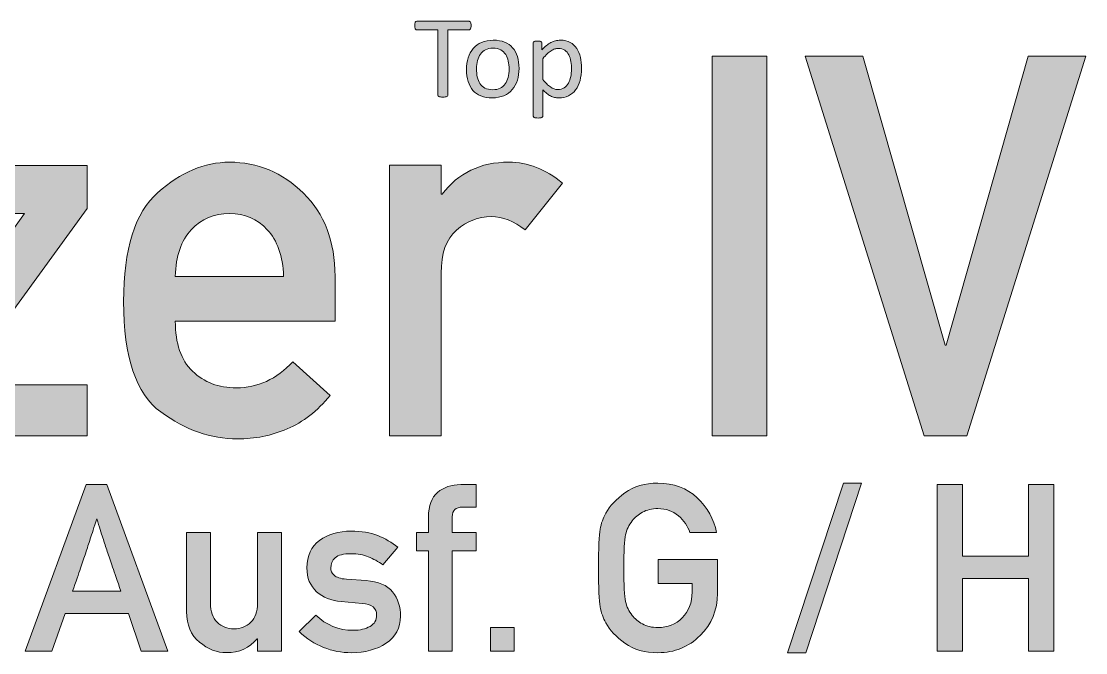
# Model space of a CAD drawing. Header units: inches. Extents: x 247 to 2765, y -1897 to -1110.
# Drawn here: x 1174.27 to 1212.02, y -1540.75 to -1518.37 of the extents above; entities that cross this region are included whole.
import ezdxf

# ---------------------------------------------------------------- set-up
doc = ezdxf.new("R2010")
doc.units = ezdxf.units.IN
doc.header["$MEASUREMENT"] = 0
doc.layers.add('Layer 1', color=7, linetype='Continuous')

# ---------------------------------------------------------------- blocks, each defined once
blk = doc.blocks.new('block 195')
at = {"layer": 'Layer 1', "true_color": 0x010101}
h = blk.add_hatch(color=18, dxfattribs=at)
h.dxf.hatch_style = 2
h.paths.add_polyline_path([(1198.767, -1533.061), (1198.767, -1519.603), (1200.704, -1519.603), (1200.704, -1533.061)])
h = blk.add_hatch(color=18, dxfattribs=at)
h.dxf.hatch_style = 2
h.paths.add_polyline_path([(1206.29, -1533.061), (1202.072, -1519.603), (1204.115, -1519.603), (1207.026, -1529.846), (1207.061, -1529.846), (1209.972, -1519.603), (1212.015, -1519.603), (1207.798, -1533.061)])
h = blk.add_hatch(color=18, dxfattribs=at)
h.dxf.hatch_style = 2
edge = h.paths.add_edge_path()
edge.add_spline(control_points=[(1185.396, -1528.996), (1185.396, -1528.996), (1179.731, -1528.996), (1179.731, -1528.996), (1179.731, -1529.785), (1179.934, -1530.376), (1180.341, -1530.77), (1180.746, -1531.164), (1181.266, -1531.361), (1181.897, -1531.361), (1182.651, -1531.361), (1183.317, -1531.053), (1183.897, -1530.437), (1183.897, -1530.437), (1185.221, -1531.628), (1185.221, -1531.628), (1184.77, -1532.183), (1184.262, -1532.579), (1183.699, -1532.816), (1183.135, -1533.052), (1182.546, -1533.171), (1181.932, -1533.171), (1180.997, -1533.171), (1180.091, -1532.853), (1179.214, -1532.215), (1178.338, -1531.578), (1177.898, -1530.274), (1177.898, -1528.304), (1177.898, -1526.438), (1178.303, -1525.148), (1179.112, -1524.434), (1179.921, -1523.719), (1180.768, -1523.362), (1181.65, -1523.362), (1182.65, -1523.362), (1183.524, -1523.727), (1184.272, -1524.457), (1185.02, -1525.187), (1185.395, -1526.17), (1185.395, -1527.408), (1185.395, -1527.408), (1185.395, -1528.996), (1185.395, -1528.996), (1185.395, -1528.996), (1185.396, -1528.996), (1185.396, -1528.996)], knot_values=[0, 0, 0, 0, 1, 1, 1, 2, 2, 2, 3, 3, 3, 4, 4, 4, 5, 5, 5, 6, 6, 6, 7, 7, 7, 8, 8, 8, 9, 9, 9, 10, 10, 10, 11, 11, 11, 12, 12, 12, 13, 13, 13, 14, 14, 14, 15, 15, 15, 15], degree=3, periodic=1)
edge = h.paths.add_edge_path()
edge.add_spline(control_points=[(1179.731, -1527.408), (1179.731, -1527.408), (1183.572, -1527.408), (1183.572, -1527.408), (1183.543, -1526.687), (1183.349, -1526.136), (1182.993, -1525.754), (1182.636, -1525.373), (1182.189, -1525.181), (1181.651, -1525.181), (1181.108, -1525.181), (1180.656, -1525.373), (1180.297, -1525.754), (1179.937, -1526.137), (1179.749, -1526.687), (1179.731, -1527.408)], knot_values=[0, 0, 0, 0, 1, 1, 1, 2, 2, 2, 3, 3, 3, 4, 4, 4, 5, 5, 5, 5], degree=3, periodic=1)
h = blk.add_hatch(color=18, dxfattribs=at)
h.dxf.hatch_style = 2
edge = h.paths.add_edge_path()
edge.add_spline(control_points=[(1187.325, -1533.061), (1187.325, -1533.061), (1187.325, -1523.473), (1187.325, -1523.473), (1187.325, -1523.473), (1189.157, -1523.473), (1189.157, -1523.473), (1189.157, -1523.473), (1189.157, -1524.498), (1189.157, -1524.498), (1189.157, -1524.498), (1189.192, -1524.498), (1189.192, -1524.498), (1189.758, -1523.741), (1190.548, -1523.362), (1191.559, -1523.362), (1192.226, -1523.362), (1192.86, -1523.608), (1193.462, -1524.101), (1193.462, -1524.101), (1192.138, -1525.763), (1192.138, -1525.763), (1191.741, -1525.449), (1191.337, -1525.292), (1190.928, -1525.292), (1190.478, -1525.292), (1190.071, -1525.451), (1189.705, -1525.768), (1189.34, -1526.085), (1189.157, -1526.595), (1189.157, -1527.297), (1189.157, -1527.297), (1189.157, -1533.061), (1189.157, -1533.061), (1189.157, -1533.061), (1187.325, -1533.061), (1187.325, -1533.061), (1187.325, -1533.061), (1187.325, -1533.061), (1187.325, -1533.061)], knot_values=[0, 0, 0, 0, 1, 1, 1, 2, 2, 2, 3, 3, 3, 4, 4, 4, 5, 5, 5, 6, 6, 6, 7, 7, 7, 8, 8, 8, 9, 9, 9, 10, 10, 10, 11, 11, 11, 12, 12, 12, 13, 13, 13, 13], degree=3, periodic=1)
h = blk.add_hatch(color=18, dxfattribs=at)
h.dxf.hatch_style = 2
h.paths.add_polyline_path([(1169.823, -1533.061), (1169.823, -1531.536), (1174.383, -1525.182), (1170.078, -1525.182), (1170.078, -1523.474), (1176.611, -1523.474), (1176.611, -1525.007), (1172.052, -1531.251), (1176.611, -1531.251), (1176.611, -1533.061)])
at = {"layer": 'Layer 1', "lineweight": 0}
for points in [[(1198.767, -1533.061), (1198.767, -1519.603), (1200.704, -1519.603), (1200.704, -1533.061), (1198.767, -1533.061)], [(1206.29, -1533.061), (1202.072, -1519.603), (1204.115, -1519.603), (1207.026, -1529.846), (1207.061, -1529.846), (1209.972, -1519.603), (1212.015, -1519.603), (1207.798, -1533.061), (1206.29, -1533.061)], [(1169.823, -1533.061), (1169.823, -1531.536), (1174.383, -1525.182), (1170.078, -1525.182), (1170.078, -1523.474), (1176.611, -1523.474), (1176.611, -1525.007), (1172.052, -1531.251), (1176.611, -1531.251), (1176.611, -1533.061), (1169.823, -1533.061), (1169.823, -1533.061)]]:
    blk.add_lwpolyline(points, dxfattribs=at)
for points, knots in [([(1185.396, -1528.996), (1185.396, -1528.996), (1179.731, -1528.996), (1179.731, -1528.996), (1179.731, -1529.785), (1179.934, -1530.376), (1180.341, -1530.77), (1180.746, -1531.164), (1181.266, -1531.361), (1181.897, -1531.361), (1182.651, -1531.361), (1183.317, -1531.053), (1183.897, -1530.437), (1183.897, -1530.437), (1185.221, -1531.628), (1185.221, -1531.628), (1184.77, -1532.183), (1184.262, -1532.579), (1183.699, -1532.816), (1183.135, -1533.052), (1182.546, -1533.171), (1181.932, -1533.171), (1180.997, -1533.171), (1180.091, -1532.853), (1179.214, -1532.215), (1178.338, -1531.578), (1177.898, -1530.274), (1177.898, -1528.304), (1177.898, -1526.438), (1178.303, -1525.148), (1179.112, -1524.434), (1179.921, -1523.719), (1180.768, -1523.362), (1181.65, -1523.362), (1182.65, -1523.362), (1183.524, -1523.727), (1184.272, -1524.457), (1185.02, -1525.187), (1185.395, -1526.17), (1185.395, -1527.408), (1185.395, -1527.408), (1185.395, -1528.996), (1185.395, -1528.996), (1185.395, -1528.996), (1185.396, -1528.996), (1185.396, -1528.996)], [0, 0, 0, 0, 1, 1, 1, 2, 2, 2, 3, 3, 3, 4, 4, 4, 5, 5, 5, 6, 6, 6, 7, 7, 7, 8, 8, 8, 9, 9, 9, 10, 10, 10, 11, 11, 11, 12, 12, 12, 13, 13, 13, 14, 14, 14, 15, 15, 15, 15]), ([(1187.325, -1533.061), (1187.325, -1533.061), (1187.325, -1523.473), (1187.325, -1523.473), (1187.325, -1523.473), (1189.157, -1523.473), (1189.157, -1523.473), (1189.157, -1523.473), (1189.157, -1524.498), (1189.157, -1524.498), (1189.157, -1524.498), (1189.192, -1524.498), (1189.192, -1524.498), (1189.758, -1523.741), (1190.548, -1523.362), (1191.559, -1523.362), (1192.226, -1523.362), (1192.86, -1523.608), (1193.462, -1524.101), (1193.462, -1524.101), (1192.138, -1525.763), (1192.138, -1525.763), (1191.741, -1525.449), (1191.337, -1525.292), (1190.928, -1525.292), (1190.478, -1525.292), (1190.071, -1525.451), (1189.705, -1525.768), (1189.34, -1526.085), (1189.157, -1526.595), (1189.157, -1527.297), (1189.157, -1527.297), (1189.157, -1533.061), (1189.157, -1533.061), (1189.157, -1533.061), (1187.325, -1533.061), (1187.325, -1533.061), (1187.325, -1533.061), (1187.325, -1533.061), (1187.325, -1533.061)], [0, 0, 0, 0, 1, 1, 1, 2, 2, 2, 3, 3, 3, 4, 4, 4, 5, 5, 5, 6, 6, 6, 7, 7, 7, 8, 8, 8, 9, 9, 9, 10, 10, 10, 11, 11, 11, 12, 12, 12, 13, 13, 13, 13]), ([(1179.731, -1527.408), (1179.731, -1527.408), (1183.572, -1527.408), (1183.572, -1527.408), (1183.543, -1526.687), (1183.349, -1526.136), (1182.993, -1525.754), (1182.636, -1525.373), (1182.189, -1525.181), (1181.651, -1525.181), (1181.108, -1525.181), (1180.656, -1525.373), (1180.297, -1525.754), (1179.937, -1526.137), (1179.749, -1526.687), (1179.731, -1527.408)], [0, 0, 0, 0, 1, 1, 1, 2, 2, 2, 3, 3, 3, 4, 4, 4, 5, 5, 5, 5])]:
    blk.add_open_spline(points, degree=3, knots=knots, dxfattribs=at)
blk = doc.blocks.new('block 196')
at = {"layer": 'Layer 1', "true_color": 0x010101}
h = blk.add_hatch(color=18, dxfattribs=at)
h.dxf.hatch_style = 2
edge = h.paths.add_edge_path()
edge.add_spline(control_points=[(1196.854, -1538.294), (1196.854, -1538.294), (1196.854, -1537.447), (1196.854, -1537.447), (1196.854, -1537.447), (1198.955, -1537.447), (1198.955, -1537.447), (1198.955, -1537.447), (1198.955, -1538.651), (1198.955, -1538.651), (1198.955, -1539.238), (1198.751, -1539.734), (1198.343, -1540.139), (1197.935, -1540.545), (1197.436, -1540.748), (1196.846, -1540.748), (1196.382, -1540.748), (1195.991, -1540.637), (1195.677, -1540.414), (1195.361, -1540.191), (1195.136, -1539.949), (1194.998, -1539.69), (1194.901, -1539.517), (1194.832, -1539.328), (1194.795, -1539.122), (1194.758, -1538.917), (1194.739, -1538.459), (1194.739, -1537.748), (1194.739, -1537.037), (1194.759, -1536.579), (1194.795, -1536.373), (1194.832, -1536.168), (1194.901, -1535.979), (1194.998, -1535.806), (1195.136, -1535.549), (1195.361, -1535.307), (1195.677, -1535.08), (1195.993, -1534.852), (1196.382, -1534.739), (1196.846, -1534.739), (1197.407, -1534.739), (1197.869, -1534.911), (1198.236, -1535.256), (1198.603, -1535.601), (1198.831, -1536.013), (1198.923, -1536.491), (1198.923, -1536.491), (1197.978, -1536.491), (1197.978, -1536.491), (1197.905, -1536.264), (1197.768, -1536.065), (1197.571, -1535.895), (1197.372, -1535.725), (1197.131, -1535.64), (1196.846, -1535.64), (1196.635, -1535.64), (1196.454, -1535.683), (1196.298, -1535.769), (1196.144, -1535.856), (1196.023, -1535.956), (1195.934, -1536.07), (1195.818, -1536.222), (1195.738, -1536.387), (1195.696, -1536.568), (1195.655, -1536.75), (1195.633, -1537.143), (1195.633, -1537.749), (1195.633, -1538.357), (1195.655, -1538.752), (1195.696, -1538.932), (1195.738, -1539.114), (1195.818, -1539.278), (1195.934, -1539.424), (1196.023, -1539.543), (1196.145, -1539.645), (1196.298, -1539.729), (1196.453, -1539.815), (1196.635, -1539.857), (1196.846, -1539.857), (1197.187, -1539.857), (1197.474, -1539.741), (1197.708, -1539.508), (1197.941, -1539.276), (1198.058, -1538.973), (1198.058, -1538.6), (1198.058, -1538.6), (1198.058, -1538.296), (1198.058, -1538.296), (1198.058, -1538.296), (1196.854, -1538.296), (1196.854, -1538.296), (1196.854, -1538.296), (1196.854, -1538.294), (1196.854, -1538.294), (1196.854, -1538.294), (1196.854, -1538.294), (1196.854, -1538.294)], knot_values=[0, 0, 0, 0, 1, 1, 1, 2, 2, 2, 3, 3, 3, 4, 4, 4, 5, 5, 5, 6, 6, 6, 7, 7, 7, 8, 8, 8, 9, 9, 9, 10, 10, 10, 11, 11, 11, 12, 12, 12, 13, 13, 13, 14, 14, 14, 15, 15, 15, 16, 16, 16, 17, 17, 17, 18, 18, 18, 19, 19, 19, 20, 20, 20, 21, 21, 21, 22, 22, 22, 23, 23, 23, 24, 24, 24, 25, 25, 25, 26, 26, 26, 27, 27, 27, 28, 28, 28, 29, 29, 29, 30, 30, 30, 31, 31, 31, 32, 32, 32, 32], degree=3, periodic=1)
h = blk.add_hatch(color=18, dxfattribs=at)
h.dxf.hatch_style = 2
h.paths.add_polyline_path([(1201.437, -1540.748), (1203.42, -1534.738), (1204.069, -1534.738), (1202.086, -1540.748)])
h = blk.add_hatch(color=18, dxfattribs=at)
h.dxf.hatch_style = 2
h.paths.add_polyline_path([(1174.409, -1540.695), (1176.567, -1534.782), (1177.305, -1534.782), (1179.462, -1540.695), (1178.521, -1540.695), (1178.067, -1539.36), (1175.825, -1539.36), (1175.354, -1540.695)])
edge = h.paths.add_edge_path()
edge.add_spline(control_points=[(1176.088, -1538.57), (1176.088, -1538.57), (1177.8, -1538.57), (1177.8, -1538.57), (1177.675, -1538.206), (1177.578, -1537.919), (1177.506, -1537.712), (1177.435, -1537.505), (1177.372, -1537.323), (1177.32, -1537.163), (1177.267, -1537.002), (1177.213, -1536.841), (1177.159, -1536.676), (1177.106, -1536.511), (1177.035, -1536.287), (1176.945, -1536.007), (1176.85, -1536.299), (1176.775, -1536.533), (1176.717, -1536.707), (1176.659, -1536.881), (1176.607, -1537.049), (1176.553, -1537.212), (1176.501, -1537.374), (1176.44, -1537.555), (1176.37, -1537.755), (1176.301, -1537.955), (1176.207, -1538.227), (1176.088, -1538.57)], knot_values=[0, 0, 0, 0, 1, 1, 1, 2, 2, 2, 3, 3, 3, 4, 4, 4, 5, 5, 5, 6, 6, 6, 7, 7, 7, 8, 8, 8, 9, 9, 9, 9], degree=3, periodic=1)
h = blk.add_hatch(color=18, dxfattribs=at)
h.dxf.hatch_style = 2
edge = h.paths.add_edge_path()
edge.add_spline(control_points=[(1188.708, -1540.699), (1188.708, -1540.699), (1188.708, -1537.138), (1188.708, -1537.138), (1188.708, -1537.138), (1188.282, -1537.138), (1188.282, -1537.138), (1188.282, -1537.138), (1188.282, -1536.49), (1188.282, -1536.49), (1188.282, -1536.49), (1188.708, -1536.49), (1188.708, -1536.49), (1188.708, -1536.49), (1188.708, -1535.934), (1188.708, -1535.934), (1188.708, -1535.542), (1188.816, -1535.253), (1189.033, -1535.068), (1189.249, -1534.884), (1189.522, -1534.79), (1189.851, -1534.79), (1189.851, -1534.79), (1190.399, -1534.79), (1190.399, -1534.79), (1190.399, -1534.79), (1190.399, -1535.586), (1190.399, -1535.586), (1190.399, -1535.586), (1189.921, -1535.586), (1189.921, -1535.586), (1189.675, -1535.586), (1189.551, -1535.701), (1189.551, -1535.933), (1189.551, -1535.933), (1189.551, -1536.489), (1189.551, -1536.489), (1189.551, -1536.489), (1190.399, -1536.489), (1190.399, -1536.489), (1190.399, -1536.489), (1190.399, -1537.138), (1190.399, -1537.138), (1190.399, -1537.138), (1189.551, -1537.138), (1189.551, -1537.138), (1189.551, -1537.138), (1189.551, -1540.698), (1189.551, -1540.698), (1189.551, -1540.698), (1188.708, -1540.699), (1188.708, -1540.699), (1188.708, -1540.699), (1188.708, -1540.699), (1188.708, -1540.699)], knot_values=[0, 0, 0, 0, 1, 1, 1, 2, 2, 2, 3, 3, 3, 4, 4, 4, 5, 5, 5, 6, 6, 6, 7, 7, 7, 8, 8, 8, 9, 9, 9, 10, 10, 10, 11, 11, 11, 12, 12, 12, 13, 13, 13, 14, 14, 14, 15, 15, 15, 16, 16, 16, 17, 17, 17, 18, 18, 18, 18], degree=3, periodic=1)
h = blk.add_hatch(color=18, dxfattribs=at)
h.dxf.hatch_style = 2
h.paths.add_polyline_path([(1209.985, -1540.699), (1209.985, -1538.12), (1207.641, -1538.12), (1207.641, -1540.699), (1206.744, -1540.699), (1206.744, -1534.79), (1207.641, -1534.79), (1207.641, -1537.321), (1209.985, -1537.321), (1209.985, -1534.79), (1210.881, -1534.79), (1210.881, -1540.699)])
h = blk.add_hatch(color=18, dxfattribs=at)
h.dxf.hatch_style = 2
edge = h.paths.add_edge_path()
edge.add_spline(control_points=[(1180.131, -1539.288), (1180.131, -1539.288), (1180.131, -1536.49), (1180.131, -1536.49), (1180.131, -1536.49), (1180.978, -1536.49), (1180.978, -1536.49), (1180.978, -1536.49), (1180.978, -1539), (1180.978, -1539), (1180.978, -1539.286), (1181.057, -1539.508), (1181.215, -1539.667), (1181.373, -1539.826), (1181.575, -1539.904), (1181.817, -1539.904), (1182.053, -1539.904), (1182.25, -1539.825), (1182.408, -1539.667), (1182.566, -1539.509), (1182.645, -1539.286), (1182.645, -1539), (1182.645, -1539), (1182.645, -1536.49), (1182.645, -1536.49), (1182.645, -1536.49), (1183.492, -1536.49), (1183.492, -1536.49), (1183.492, -1536.49), (1183.492, -1540.699), (1183.492, -1540.699), (1183.492, -1540.699), (1182.645, -1540.699), (1182.645, -1540.699), (1182.645, -1540.699), (1182.645, -1540.253), (1182.645, -1540.253), (1182.645, -1540.253), (1182.628, -1540.253), (1182.628, -1540.253), (1182.366, -1540.583), (1182.004, -1540.747), (1181.542, -1540.747), (1181.21, -1540.747), (1180.891, -1540.623), (1180.587, -1540.375), (1180.283, -1540.129), (1180.131, -1539.766), (1180.131, -1539.288)], knot_values=[0, 0, 0, 0, 1, 1, 1, 2, 2, 2, 3, 3, 3, 4, 4, 4, 5, 5, 5, 6, 6, 6, 7, 7, 7, 8, 8, 8, 9, 9, 9, 10, 10, 10, 11, 11, 11, 12, 12, 12, 13, 13, 13, 14, 14, 14, 15, 15, 15, 16, 16, 16, 16], degree=3, periodic=1)
h = blk.add_hatch(color=18, dxfattribs=at)
h.dxf.hatch_style = 2
edge = h.paths.add_edge_path()
edge.add_spline(control_points=[(1184.122, -1539.998), (1184.122, -1539.998), (1184.713, -1539.414), (1184.713, -1539.414), (1185.081, -1539.773), (1185.523, -1539.954), (1186.04, -1539.954), (1186.281, -1539.954), (1186.479, -1539.908), (1186.636, -1539.817), (1186.792, -1539.727), (1186.871, -1539.592), (1186.871, -1539.413), (1186.871, -1539.167), (1186.699, -1539.03), (1186.356, -1539), (1186.356, -1539), (1185.61, -1538.931), (1185.61, -1538.931), (1185.261, -1538.904), (1184.972, -1538.789), (1184.742, -1538.586), (1184.512, -1538.383), (1184.397, -1538.101), (1184.397, -1537.739), (1184.397, -1537.312), (1184.547, -1536.989), (1184.846, -1536.77), (1185.147, -1536.55), (1185.52, -1536.441), (1185.966, -1536.441), (1186.333, -1536.441), (1186.649, -1536.493), (1186.911, -1536.596), (1187.173, -1536.7), (1187.408, -1536.839), (1187.617, -1537.012), (1187.617, -1537.012), (1187.094, -1537.629), (1187.094, -1537.629), (1186.926, -1537.516), (1186.753, -1537.422), (1186.575, -1537.349), (1186.396, -1537.276), (1186.194, -1537.24), (1185.966, -1537.24), (1185.695, -1537.24), (1185.507, -1537.287), (1185.402, -1537.384), (1185.296, -1537.479), (1185.244, -1537.6), (1185.244, -1537.746), (1185.244, -1537.839), (1185.283, -1537.923), (1185.361, -1538.002), (1185.44, -1538.08), (1185.586, -1538.127), (1185.799, -1538.143), (1185.799, -1538.143), (1186.497, -1538.192), (1186.497, -1538.192), (1186.932, -1538.222), (1187.244, -1538.356), (1187.433, -1538.596), (1187.622, -1538.836), (1187.718, -1539.121), (1187.718, -1539.454), (1187.718, -1539.868), (1187.549, -1540.187), (1187.21, -1540.411), (1186.872, -1540.636), (1186.46, -1540.748), (1185.974, -1540.748), (1185.274, -1540.748), (1184.656, -1540.498), (1184.122, -1539.998)], knot_values=[0, 0, 0, 0, 1, 1, 1, 2, 2, 2, 3, 3, 3, 4, 4, 4, 5, 5, 5, 6, 6, 6, 7, 7, 7, 8, 8, 8, 9, 9, 9, 10, 10, 10, 11, 11, 11, 12, 12, 12, 13, 13, 13, 14, 14, 14, 15, 15, 15, 16, 16, 16, 17, 17, 17, 18, 18, 18, 19, 19, 19, 20, 20, 20, 21, 21, 21, 22, 22, 22, 23, 23, 23, 24, 24, 24, 25, 25, 25, 25], degree=3, periodic=1)
h = blk.add_hatch(color=18, dxfattribs=at)
h.dxf.hatch_style = 2
h.paths.add_polyline_path([(1190.905, -1540.699), (1190.905, -1539.855), (1191.753, -1539.855), (1191.753, -1540.699)])
at = {"layer": 'Layer 1', "lineweight": 0}
for points in [[(1201.437, -1540.748), (1203.42, -1534.738), (1204.069, -1534.738), (1202.086, -1540.748), (1201.437, -1540.748)], [(1174.409, -1540.695), (1176.567, -1534.782), (1177.305, -1534.782), (1179.462, -1540.695), (1178.521, -1540.695), (1178.067, -1539.36), (1175.825, -1539.36), (1175.354, -1540.695), (1174.409, -1540.695)], [(1209.985, -1540.699), (1209.985, -1538.12), (1207.641, -1538.12), (1207.641, -1540.699), (1206.744, -1540.699), (1206.744, -1534.79), (1207.641, -1534.79), (1207.641, -1537.321), (1209.985, -1537.321), (1209.985, -1534.79), (1210.881, -1534.79), (1210.881, -1540.699), (1209.985, -1540.699)], [(1190.905, -1540.699), (1190.905, -1539.855), (1191.753, -1539.855), (1191.753, -1540.699), (1190.905, -1540.699)]]:
    blk.add_lwpolyline(points, dxfattribs=at)
for points, knots in [([(1196.854, -1538.294), (1196.854, -1538.294), (1196.854, -1537.447), (1196.854, -1537.447), (1196.854, -1537.447), (1198.955, -1537.447), (1198.955, -1537.447), (1198.955, -1537.447), (1198.955, -1538.651), (1198.955, -1538.651), (1198.955, -1539.238), (1198.751, -1539.734), (1198.343, -1540.139), (1197.935, -1540.545), (1197.436, -1540.748), (1196.846, -1540.748), (1196.382, -1540.748), (1195.991, -1540.637), (1195.677, -1540.414), (1195.361, -1540.191), (1195.136, -1539.949), (1194.998, -1539.69), (1194.901, -1539.517), (1194.832, -1539.328), (1194.795, -1539.122), (1194.758, -1538.917), (1194.739, -1538.459), (1194.739, -1537.748), (1194.739, -1537.037), (1194.759, -1536.579), (1194.795, -1536.373), (1194.832, -1536.168), (1194.901, -1535.979), (1194.998, -1535.806), (1195.136, -1535.549), (1195.361, -1535.307), (1195.677, -1535.08), (1195.993, -1534.852), (1196.382, -1534.739), (1196.846, -1534.739), (1197.407, -1534.739), (1197.869, -1534.911), (1198.236, -1535.256), (1198.603, -1535.601), (1198.831, -1536.013), (1198.923, -1536.491), (1198.923, -1536.491), (1197.978, -1536.491), (1197.978, -1536.491), (1197.905, -1536.264), (1197.768, -1536.065), (1197.571, -1535.895), (1197.372, -1535.725), (1197.131, -1535.64), (1196.846, -1535.64), (1196.635, -1535.64), (1196.454, -1535.683), (1196.298, -1535.769), (1196.144, -1535.856), (1196.023, -1535.956), (1195.934, -1536.07), (1195.818, -1536.222), (1195.738, -1536.387), (1195.696, -1536.568), (1195.655, -1536.75), (1195.633, -1537.143), (1195.633, -1537.749), (1195.633, -1538.357), (1195.655, -1538.752), (1195.696, -1538.932), (1195.738, -1539.114), (1195.818, -1539.278), (1195.934, -1539.424), (1196.023, -1539.543), (1196.145, -1539.645), (1196.298, -1539.729), (1196.453, -1539.815), (1196.635, -1539.857), (1196.846, -1539.857), (1197.187, -1539.857), (1197.474, -1539.741), (1197.708, -1539.508), (1197.941, -1539.276), (1198.058, -1538.973), (1198.058, -1538.6), (1198.058, -1538.6), (1198.058, -1538.296), (1198.058, -1538.296), (1198.058, -1538.296), (1196.854, -1538.296), (1196.854, -1538.296), (1196.854, -1538.296), (1196.854, -1538.294), (1196.854, -1538.294), (1196.854, -1538.294), (1196.854, -1538.294), (1196.854, -1538.294)], [0, 0, 0, 0, 1, 1, 1, 2, 2, 2, 3, 3, 3, 4, 4, 4, 5, 5, 5, 6, 6, 6, 7, 7, 7, 8, 8, 8, 9, 9, 9, 10, 10, 10, 11, 11, 11, 12, 12, 12, 13, 13, 13, 14, 14, 14, 15, 15, 15, 16, 16, 16, 17, 17, 17, 18, 18, 18, 19, 19, 19, 20, 20, 20, 21, 21, 21, 22, 22, 22, 23, 23, 23, 24, 24, 24, 25, 25, 25, 26, 26, 26, 27, 27, 27, 28, 28, 28, 29, 29, 29, 30, 30, 30, 31, 31, 31, 32, 32, 32, 32]), ([(1188.708, -1540.699), (1188.708, -1540.699), (1188.708, -1537.138), (1188.708, -1537.138), (1188.708, -1537.138), (1188.282, -1537.138), (1188.282, -1537.138), (1188.282, -1537.138), (1188.282, -1536.49), (1188.282, -1536.49), (1188.282, -1536.49), (1188.708, -1536.49), (1188.708, -1536.49), (1188.708, -1536.49), (1188.708, -1535.934), (1188.708, -1535.934), (1188.708, -1535.542), (1188.816, -1535.253), (1189.033, -1535.068), (1189.249, -1534.884), (1189.522, -1534.79), (1189.851, -1534.79), (1189.851, -1534.79), (1190.399, -1534.79), (1190.399, -1534.79), (1190.399, -1534.79), (1190.399, -1535.586), (1190.399, -1535.586), (1190.399, -1535.586), (1189.921, -1535.586), (1189.921, -1535.586), (1189.675, -1535.586), (1189.551, -1535.701), (1189.551, -1535.933), (1189.551, -1535.933), (1189.551, -1536.489), (1189.551, -1536.489), (1189.551, -1536.489), (1190.399, -1536.489), (1190.399, -1536.489), (1190.399, -1536.489), (1190.399, -1537.138), (1190.399, -1537.138), (1190.399, -1537.138), (1189.551, -1537.138), (1189.551, -1537.138), (1189.551, -1537.138), (1189.551, -1540.698), (1189.551, -1540.698), (1189.551, -1540.698), (1188.708, -1540.699), (1188.708, -1540.699), (1188.708, -1540.699), (1188.708, -1540.699), (1188.708, -1540.699)], [0, 0, 0, 0, 1, 1, 1, 2, 2, 2, 3, 3, 3, 4, 4, 4, 5, 5, 5, 6, 6, 6, 7, 7, 7, 8, 8, 8, 9, 9, 9, 10, 10, 10, 11, 11, 11, 12, 12, 12, 13, 13, 13, 14, 14, 14, 15, 15, 15, 16, 16, 16, 17, 17, 17, 18, 18, 18, 18]), ([(1176.088, -1538.57), (1176.088, -1538.57), (1177.8, -1538.57), (1177.8, -1538.57), (1177.675, -1538.206), (1177.578, -1537.919), (1177.506, -1537.712), (1177.435, -1537.505), (1177.372, -1537.323), (1177.32, -1537.163), (1177.267, -1537.002), (1177.213, -1536.841), (1177.159, -1536.676), (1177.106, -1536.511), (1177.035, -1536.287), (1176.945, -1536.007), (1176.85, -1536.299), (1176.775, -1536.533), (1176.717, -1536.707), (1176.659, -1536.881), (1176.607, -1537.049), (1176.553, -1537.212), (1176.501, -1537.374), (1176.44, -1537.555), (1176.37, -1537.755), (1176.301, -1537.955), (1176.207, -1538.227), (1176.088, -1538.57)], [0, 0, 0, 0, 1, 1, 1, 2, 2, 2, 3, 3, 3, 4, 4, 4, 5, 5, 5, 6, 6, 6, 7, 7, 7, 8, 8, 8, 9, 9, 9, 9]), ([(1180.131, -1539.288), (1180.131, -1539.288), (1180.131, -1536.49), (1180.131, -1536.49), (1180.131, -1536.49), (1180.978, -1536.49), (1180.978, -1536.49), (1180.978, -1536.49), (1180.978, -1539), (1180.978, -1539), (1180.978, -1539.286), (1181.057, -1539.508), (1181.215, -1539.667), (1181.373, -1539.826), (1181.575, -1539.904), (1181.817, -1539.904), (1182.053, -1539.904), (1182.25, -1539.825), (1182.408, -1539.667), (1182.566, -1539.509), (1182.645, -1539.286), (1182.645, -1539), (1182.645, -1539), (1182.645, -1536.49), (1182.645, -1536.49), (1182.645, -1536.49), (1183.492, -1536.49), (1183.492, -1536.49), (1183.492, -1536.49), (1183.492, -1540.699), (1183.492, -1540.699), (1183.492, -1540.699), (1182.645, -1540.699), (1182.645, -1540.699), (1182.645, -1540.699), (1182.645, -1540.253), (1182.645, -1540.253), (1182.645, -1540.253), (1182.628, -1540.253), (1182.628, -1540.253), (1182.366, -1540.583), (1182.004, -1540.747), (1181.542, -1540.747), (1181.21, -1540.747), (1180.891, -1540.623), (1180.587, -1540.375), (1180.283, -1540.129), (1180.131, -1539.766), (1180.131, -1539.288)], [0, 0, 0, 0, 1, 1, 1, 2, 2, 2, 3, 3, 3, 4, 4, 4, 5, 5, 5, 6, 6, 6, 7, 7, 7, 8, 8, 8, 9, 9, 9, 10, 10, 10, 11, 11, 11, 12, 12, 12, 13, 13, 13, 14, 14, 14, 15, 15, 15, 16, 16, 16, 16]), ([(1184.122, -1539.998), (1184.122, -1539.998), (1184.713, -1539.414), (1184.713, -1539.414), (1185.081, -1539.773), (1185.523, -1539.954), (1186.04, -1539.954), (1186.281, -1539.954), (1186.479, -1539.908), (1186.636, -1539.817), (1186.792, -1539.727), (1186.871, -1539.592), (1186.871, -1539.413), (1186.871, -1539.167), (1186.699, -1539.03), (1186.356, -1539), (1186.356, -1539), (1185.61, -1538.931), (1185.61, -1538.931), (1185.261, -1538.904), (1184.972, -1538.789), (1184.742, -1538.586), (1184.512, -1538.383), (1184.397, -1538.101), (1184.397, -1537.739), (1184.397, -1537.312), (1184.547, -1536.989), (1184.846, -1536.77), (1185.147, -1536.55), (1185.52, -1536.441), (1185.966, -1536.441), (1186.333, -1536.441), (1186.649, -1536.493), (1186.911, -1536.596), (1187.173, -1536.7), (1187.408, -1536.839), (1187.617, -1537.012), (1187.617, -1537.012), (1187.094, -1537.629), (1187.094, -1537.629), (1186.926, -1537.516), (1186.753, -1537.422), (1186.575, -1537.349), (1186.396, -1537.276), (1186.194, -1537.24), (1185.966, -1537.24), (1185.695, -1537.24), (1185.507, -1537.287), (1185.402, -1537.384), (1185.296, -1537.479), (1185.244, -1537.6), (1185.244, -1537.746), (1185.244, -1537.839), (1185.283, -1537.923), (1185.361, -1538.002), (1185.44, -1538.08), (1185.586, -1538.127), (1185.799, -1538.143), (1185.799, -1538.143), (1186.497, -1538.192), (1186.497, -1538.192), (1186.932, -1538.222), (1187.244, -1538.356), (1187.433, -1538.596), (1187.622, -1538.836), (1187.718, -1539.121), (1187.718, -1539.454), (1187.718, -1539.868), (1187.549, -1540.187), (1187.21, -1540.411), (1186.872, -1540.636), (1186.46, -1540.748), (1185.974, -1540.748), (1185.274, -1540.748), (1184.656, -1540.498), (1184.122, -1539.998)], [0, 0, 0, 0, 1, 1, 1, 2, 2, 2, 3, 3, 3, 4, 4, 4, 5, 5, 5, 6, 6, 6, 7, 7, 7, 8, 8, 8, 9, 9, 9, 10, 10, 10, 11, 11, 11, 12, 12, 12, 13, 13, 13, 14, 14, 14, 15, 15, 15, 16, 16, 16, 17, 17, 17, 18, 18, 18, 19, 19, 19, 20, 20, 20, 21, 21, 21, 22, 22, 22, 23, 23, 23, 24, 24, 24, 25, 25, 25, 25])]:
    blk.add_open_spline(points, degree=3, knots=knots, dxfattribs=at)
blk = doc.blocks.new('block 200')
at = {"layer": 'Layer 1', "true_color": 0x010101}
h = blk.add_hatch(color=18, dxfattribs=at)
h.dxf.hatch_style = 2
edge = h.paths.add_edge_path()
edge.add_spline(control_points=[(1190.22, -1518.52), (1190.22, -1518.546), (1190.218, -1518.569), (1190.215, -1518.588), (1190.212, -1518.607), (1190.208, -1518.623), (1190.202, -1518.634), (1190.196, -1518.646), (1190.189, -1518.656), (1190.18, -1518.66), (1190.171, -1518.665), (1190.16, -1518.668), (1190.149, -1518.668), (1190.149, -1518.668), (1189.397, -1518.668), (1189.397, -1518.668), (1189.397, -1518.668), (1189.397, -1520.987), (1189.397, -1520.987), (1189.397, -1520.998), (1189.394, -1521.008), (1189.389, -1521.016), (1189.384, -1521.024), (1189.374, -1521.03), (1189.36, -1521.036), (1189.346, -1521.041), (1189.328, -1521.044), (1189.306, -1521.048), (1189.284, -1521.052), (1189.254, -1521.054), (1189.22, -1521.054), (1189.187, -1521.054), (1189.159, -1521.052), (1189.136, -1521.048), (1189.113, -1521.044), (1189.093, -1521.041), (1189.08, -1521.036), (1189.066, -1521.03), (1189.057, -1521.025), (1189.051, -1521.016), (1189.045, -1521.008), (1189.044, -1520.998), (1189.044, -1520.987), (1189.044, -1520.987), (1189.044, -1518.668), (1189.044, -1518.668), (1189.044, -1518.668), (1188.291, -1518.668), (1188.291, -1518.668), (1188.28, -1518.668), (1188.269, -1518.665), (1188.261, -1518.66), (1188.253, -1518.655), (1188.245, -1518.646), (1188.239, -1518.634), (1188.233, -1518.623), (1188.229, -1518.607), (1188.226, -1518.588), (1188.222, -1518.568), (1188.22, -1518.546), (1188.22, -1518.52), (1188.22, -1518.494), (1188.222, -1518.47), (1188.226, -1518.451), (1188.229, -1518.431), (1188.233, -1518.414), (1188.239, -1518.402), (1188.245, -1518.39), (1188.252, -1518.38), (1188.261, -1518.376), (1188.27, -1518.37), (1188.28, -1518.368), (1188.291, -1518.368), (1188.291, -1518.368), (1190.15, -1518.368), (1190.15, -1518.368), (1190.161, -1518.368), (1190.172, -1518.37), (1190.181, -1518.376), (1190.19, -1518.381), (1190.197, -1518.39), (1190.203, -1518.402), (1190.209, -1518.414), (1190.213, -1518.43), (1190.216, -1518.451), (1190.219, -1518.471), (1190.22, -1518.494), (1190.22, -1518.52)], knot_values=[0, 0, 0, 0, 1, 1, 1, 2, 2, 2, 3, 3, 3, 4, 4, 4, 5, 5, 5, 6, 6, 6, 7, 7, 7, 8, 8, 8, 9, 9, 9, 10, 10, 10, 11, 11, 11, 12, 12, 12, 13, 13, 13, 14, 14, 14, 15, 15, 15, 16, 16, 16, 17, 17, 17, 18, 18, 18, 19, 19, 19, 20, 20, 20, 21, 21, 21, 22, 22, 22, 23, 23, 23, 24, 24, 24, 25, 25, 25, 26, 26, 26, 27, 27, 27, 28, 28, 28, 29, 29, 29, 29], degree=3, periodic=1)
h = blk.add_hatch(color=18, dxfattribs=at)
h.dxf.hatch_style = 2
edge = h.paths.add_edge_path()
edge.add_spline(control_points=[(1191.921, -1520.039), (1191.921, -1520.191), (1191.9, -1520.33), (1191.86, -1520.458), (1191.821, -1520.586), (1191.761, -1520.696), (1191.681, -1520.788), (1191.602, -1520.881), (1191.503, -1520.953), (1191.384, -1521.004), (1191.265, -1521.056), (1191.127, -1521.082), (1190.969, -1521.082), (1190.815, -1521.082), (1190.682, -1521.059), (1190.569, -1521.014), (1190.456, -1520.968), (1190.36, -1520.903), (1190.284, -1520.815), (1190.208, -1520.728), (1190.151, -1520.623), (1190.115, -1520.499), (1190.078, -1520.375), (1190.059, -1520.235), (1190.059, -1520.078), (1190.059, -1519.926), (1190.079, -1519.787), (1190.118, -1519.659), (1190.157, -1519.531), (1190.217, -1519.421), (1190.296, -1519.329), (1190.376, -1519.236), (1190.474, -1519.164), (1190.592, -1519.114), (1190.711, -1519.062), (1190.85, -1519.038), (1191.008, -1519.038), (1191.162, -1519.038), (1191.295, -1519.06), (1191.409, -1519.105), (1191.522, -1519.15), (1191.617, -1519.216), (1191.693, -1519.304), (1191.769, -1519.391), (1191.826, -1519.496), (1191.864, -1519.62), (1191.902, -1519.744), (1191.921, -1519.883), (1191.921, -1520.039)], knot_values=[0, 0, 0, 0, 1, 1, 1, 2, 2, 2, 3, 3, 3, 4, 4, 4, 5, 5, 5, 6, 6, 6, 7, 7, 7, 8, 8, 8, 9, 9, 9, 10, 10, 10, 11, 11, 11, 12, 12, 12, 13, 13, 13, 14, 14, 14, 15, 15, 15, 16, 16, 16, 16], degree=3, periodic=1)
edge = h.paths.add_edge_path()
edge.add_spline(control_points=[(1191.566, -1520.062), (1191.566, -1519.962), (1191.558, -1519.866), (1191.539, -1519.776), (1191.52, -1519.687), (1191.489, -1519.608), (1191.446, -1519.541), (1191.402, -1519.473), (1191.344, -1519.42), (1191.27, -1519.38), (1191.196, -1519.341), (1191.105, -1519.322), (1190.996, -1519.322), (1190.894, -1519.322), (1190.807, -1519.339), (1190.734, -1519.375), (1190.661, -1519.411), (1190.601, -1519.461), (1190.554, -1519.527), (1190.505, -1519.593), (1190.471, -1519.67), (1190.447, -1519.76), (1190.425, -1519.849), (1190.413, -1519.947), (1190.413, -1520.053), (1190.413, -1520.155), (1190.422, -1520.251), (1190.441, -1520.34), (1190.46, -1520.429), (1190.492, -1520.509), (1190.535, -1520.575), (1190.579, -1520.641), (1190.638, -1520.695), (1190.711, -1520.734), (1190.785, -1520.773), (1190.877, -1520.793), (1190.987, -1520.793), (1191.087, -1520.793), (1191.173, -1520.775), (1191.247, -1520.74), (1191.321, -1520.703), (1191.382, -1520.654), (1191.429, -1520.588), (1191.476, -1520.523), (1191.51, -1520.447), (1191.533, -1520.357), (1191.556, -1520.268), (1191.566, -1520.169), (1191.566, -1520.062)], knot_values=[0, 0, 0, 0, 1, 1, 1, 2, 2, 2, 3, 3, 3, 4, 4, 4, 5, 5, 5, 6, 6, 6, 7, 7, 7, 8, 8, 8, 9, 9, 9, 10, 10, 10, 11, 11, 11, 12, 12, 12, 13, 13, 13, 14, 14, 14, 15, 15, 15, 16, 16, 16, 16], degree=3, periodic=1)
h = blk.add_hatch(color=18, dxfattribs=at)
h.dxf.hatch_style = 2
edge = h.paths.add_edge_path()
edge.add_spline(control_points=[(1194.134, -1520.031), (1194.134, -1520.193), (1194.117, -1520.339), (1194.082, -1520.469), (1194.047, -1520.598), (1193.996, -1520.708), (1193.928, -1520.799), (1193.859, -1520.89), (1193.774, -1520.958), (1193.674, -1521.008), (1193.573, -1521.057), (1193.458, -1521.082), (1193.329, -1521.082), (1193.274, -1521.082), (1193.222, -1521.075), (1193.176, -1521.065), (1193.128, -1521.054), (1193.082, -1521.037), (1193.037, -1521.013), (1192.993, -1520.991), (1192.948, -1520.961), (1192.904, -1520.925), (1192.86, -1520.888), (1192.813, -1520.847), (1192.764, -1520.799), (1192.764, -1520.799), (1192.764, -1521.73), (1192.764, -1521.73), (1192.764, -1521.74), (1192.761, -1521.75), (1192.756, -1521.759), (1192.751, -1521.766), (1192.741, -1521.774), (1192.729, -1521.779), (1192.718, -1521.786), (1192.7, -1521.789), (1192.678, -1521.792), (1192.656, -1521.794), (1192.627, -1521.796), (1192.593, -1521.796), (1192.56, -1521.796), (1192.532, -1521.794), (1192.511, -1521.792), (1192.489, -1521.789), (1192.472, -1521.784), (1192.459, -1521.779), (1192.446, -1521.774), (1192.437, -1521.767), (1192.432, -1521.759), (1192.428, -1521.75), (1192.425, -1521.74), (1192.425, -1521.73), (1192.425, -1521.73), (1192.425, -1519.131), (1192.425, -1519.131), (1192.425, -1519.119), (1192.427, -1519.109), (1192.431, -1519.101), (1192.436, -1519.094), (1192.443, -1519.087), (1192.456, -1519.082), (1192.468, -1519.075), (1192.484, -1519.072), (1192.503, -1519.07), (1192.523, -1519.068), (1192.546, -1519.067), (1192.574, -1519.067), (1192.603, -1519.067), (1192.626, -1519.068), (1192.645, -1519.07), (1192.664, -1519.072), (1192.679, -1519.076), (1192.692, -1519.082), (1192.704, -1519.087), (1192.713, -1519.093), (1192.718, -1519.101), (1192.722, -1519.109), (1192.725, -1519.119), (1192.725, -1519.131), (1192.725, -1519.131), (1192.725, -1519.382), (1192.725, -1519.382), (1192.781, -1519.324), (1192.836, -1519.273), (1192.888, -1519.231), (1192.941, -1519.188), (1192.993, -1519.152), (1193.046, -1519.124), (1193.099, -1519.096), (1193.154, -1519.074), (1193.21, -1519.059), (1193.265, -1519.045), (1193.324, -1519.037), (1193.386, -1519.037), (1193.521, -1519.037), (1193.636, -1519.062), (1193.732, -1519.116), (1193.827, -1519.168), (1193.904, -1519.241), (1193.964, -1519.331), (1194.024, -1519.421), (1194.068, -1519.528), (1194.095, -1519.647), (1194.122, -1519.767), (1194.134, -1519.896), (1194.134, -1520.031)], knot_values=[0, 0, 0, 0, 1, 1, 1, 2, 2, 2, 3, 3, 3, 4, 4, 4, 5, 5, 5, 6, 6, 6, 7, 7, 7, 8, 8, 8, 9, 9, 9, 10, 10, 10, 11, 11, 11, 12, 12, 12, 13, 13, 13, 14, 14, 14, 15, 15, 15, 16, 16, 16, 17, 17, 17, 18, 18, 18, 19, 19, 19, 20, 20, 20, 21, 21, 21, 22, 22, 22, 23, 23, 23, 24, 24, 24, 25, 25, 25, 26, 26, 26, 27, 27, 27, 28, 28, 28, 29, 29, 29, 30, 30, 30, 31, 31, 31, 32, 32, 32, 33, 33, 33, 34, 34, 34, 35, 35, 35, 35], degree=3, periodic=1)
edge = h.paths.add_edge_path()
edge.add_spline(control_points=[(1193.781, -1520.07), (1193.781, -1519.974), (1193.774, -1519.883), (1193.76, -1519.794), (1193.744, -1519.705), (1193.72, -1519.626), (1193.684, -1519.557), (1193.648, -1519.488), (1193.602, -1519.433), (1193.542, -1519.392), (1193.483, -1519.35), (1193.408, -1519.329), (1193.319, -1519.329), (1193.275, -1519.329), (1193.231, -1519.336), (1193.188, -1519.349), (1193.146, -1519.363), (1193.102, -1519.383), (1193.057, -1519.411), (1193.013, -1519.44), (1192.966, -1519.478), (1192.918, -1519.523), (1192.869, -1519.569), (1192.819, -1519.626), (1192.763, -1519.693), (1192.763, -1519.693), (1192.763, -1520.434), (1192.763, -1520.434), (1192.858, -1520.548), (1192.947, -1520.634), (1193.032, -1520.696), (1193.116, -1520.757), (1193.205, -1520.787), (1193.298, -1520.787), (1193.384, -1520.787), (1193.458, -1520.765), (1193.519, -1520.725), (1193.582, -1520.684), (1193.631, -1520.629), (1193.67, -1520.559), (1193.707, -1520.49), (1193.736, -1520.413), (1193.753, -1520.328), (1193.771, -1520.243), (1193.781, -1520.157), (1193.781, -1520.07)], knot_values=[0, 0, 0, 0, 1, 1, 1, 2, 2, 2, 3, 3, 3, 4, 4, 4, 5, 5, 5, 6, 6, 6, 7, 7, 7, 8, 8, 8, 9, 9, 9, 10, 10, 10, 11, 11, 11, 12, 12, 12, 13, 13, 13, 14, 14, 14, 15, 15, 15, 15], degree=3, periodic=1)
at = {"layer": 'Layer 1', "lineweight": 0}
for points, knots in [([(1190.22, -1518.52), (1190.22, -1518.546), (1190.218, -1518.569), (1190.215, -1518.588), (1190.212, -1518.607), (1190.208, -1518.623), (1190.202, -1518.634), (1190.196, -1518.646), (1190.189, -1518.656), (1190.18, -1518.66), (1190.171, -1518.665), (1190.16, -1518.668), (1190.149, -1518.668), (1190.149, -1518.668), (1189.397, -1518.668), (1189.397, -1518.668), (1189.397, -1518.668), (1189.397, -1520.987), (1189.397, -1520.987), (1189.397, -1520.998), (1189.394, -1521.008), (1189.389, -1521.016), (1189.384, -1521.024), (1189.374, -1521.03), (1189.36, -1521.036), (1189.346, -1521.041), (1189.328, -1521.044), (1189.306, -1521.048), (1189.284, -1521.052), (1189.254, -1521.054), (1189.22, -1521.054), (1189.187, -1521.054), (1189.159, -1521.052), (1189.136, -1521.048), (1189.113, -1521.044), (1189.093, -1521.041), (1189.08, -1521.036), (1189.066, -1521.03), (1189.057, -1521.025), (1189.051, -1521.016), (1189.045, -1521.008), (1189.044, -1520.998), (1189.044, -1520.987), (1189.044, -1520.987), (1189.044, -1518.668), (1189.044, -1518.668), (1189.044, -1518.668), (1188.291, -1518.668), (1188.291, -1518.668), (1188.28, -1518.668), (1188.269, -1518.665), (1188.261, -1518.66), (1188.253, -1518.655), (1188.245, -1518.646), (1188.239, -1518.634), (1188.233, -1518.623), (1188.229, -1518.607), (1188.226, -1518.588), (1188.222, -1518.568), (1188.22, -1518.546), (1188.22, -1518.52), (1188.22, -1518.494), (1188.222, -1518.47), (1188.226, -1518.451), (1188.229, -1518.431), (1188.233, -1518.414), (1188.239, -1518.402), (1188.245, -1518.39), (1188.252, -1518.38), (1188.261, -1518.376), (1188.27, -1518.37), (1188.28, -1518.368), (1188.291, -1518.368), (1188.291, -1518.368), (1190.15, -1518.368), (1190.15, -1518.368), (1190.161, -1518.368), (1190.172, -1518.37), (1190.181, -1518.376), (1190.19, -1518.381), (1190.197, -1518.39), (1190.203, -1518.402), (1190.209, -1518.414), (1190.213, -1518.43), (1190.216, -1518.451), (1190.219, -1518.471), (1190.22, -1518.494), (1190.22, -1518.52)], [0, 0, 0, 0, 1, 1, 1, 2, 2, 2, 3, 3, 3, 4, 4, 4, 5, 5, 5, 6, 6, 6, 7, 7, 7, 8, 8, 8, 9, 9, 9, 10, 10, 10, 11, 11, 11, 12, 12, 12, 13, 13, 13, 14, 14, 14, 15, 15, 15, 16, 16, 16, 17, 17, 17, 18, 18, 18, 19, 19, 19, 20, 20, 20, 21, 21, 21, 22, 22, 22, 23, 23, 23, 24, 24, 24, 25, 25, 25, 26, 26, 26, 27, 27, 27, 28, 28, 28, 29, 29, 29, 29]), ([(1191.921, -1520.039), (1191.921, -1520.191), (1191.9, -1520.33), (1191.86, -1520.458), (1191.821, -1520.586), (1191.761, -1520.696), (1191.681, -1520.788), (1191.602, -1520.881), (1191.503, -1520.953), (1191.384, -1521.004), (1191.265, -1521.056), (1191.127, -1521.082), (1190.969, -1521.082), (1190.815, -1521.082), (1190.682, -1521.059), (1190.569, -1521.014), (1190.456, -1520.968), (1190.36, -1520.903), (1190.284, -1520.815), (1190.208, -1520.728), (1190.151, -1520.623), (1190.115, -1520.499), (1190.078, -1520.375), (1190.059, -1520.235), (1190.059, -1520.078), (1190.059, -1519.926), (1190.079, -1519.787), (1190.118, -1519.659), (1190.157, -1519.531), (1190.217, -1519.421), (1190.296, -1519.329), (1190.376, -1519.236), (1190.474, -1519.164), (1190.592, -1519.114), (1190.711, -1519.062), (1190.85, -1519.038), (1191.008, -1519.038), (1191.162, -1519.038), (1191.295, -1519.06), (1191.409, -1519.105), (1191.522, -1519.15), (1191.617, -1519.216), (1191.693, -1519.304), (1191.769, -1519.391), (1191.826, -1519.496), (1191.864, -1519.62), (1191.902, -1519.744), (1191.921, -1519.883), (1191.921, -1520.039)], [0, 0, 0, 0, 1, 1, 1, 2, 2, 2, 3, 3, 3, 4, 4, 4, 5, 5, 5, 6, 6, 6, 7, 7, 7, 8, 8, 8, 9, 9, 9, 10, 10, 10, 11, 11, 11, 12, 12, 12, 13, 13, 13, 14, 14, 14, 15, 15, 15, 16, 16, 16, 16]), ([(1194.134, -1520.031), (1194.134, -1520.193), (1194.117, -1520.339), (1194.082, -1520.469), (1194.047, -1520.598), (1193.996, -1520.708), (1193.928, -1520.799), (1193.859, -1520.89), (1193.774, -1520.958), (1193.674, -1521.008), (1193.573, -1521.057), (1193.458, -1521.082), (1193.329, -1521.082), (1193.274, -1521.082), (1193.222, -1521.075), (1193.176, -1521.065), (1193.128, -1521.054), (1193.082, -1521.037), (1193.037, -1521.013), (1192.993, -1520.991), (1192.948, -1520.961), (1192.904, -1520.925), (1192.86, -1520.888), (1192.813, -1520.847), (1192.764, -1520.799), (1192.764, -1520.799), (1192.764, -1521.73), (1192.764, -1521.73), (1192.764, -1521.74), (1192.761, -1521.75), (1192.756, -1521.759), (1192.751, -1521.766), (1192.741, -1521.774), (1192.729, -1521.779), (1192.718, -1521.786), (1192.7, -1521.789), (1192.678, -1521.792), (1192.656, -1521.794), (1192.627, -1521.796), (1192.593, -1521.796), (1192.56, -1521.796), (1192.532, -1521.794), (1192.511, -1521.792), (1192.489, -1521.789), (1192.472, -1521.784), (1192.459, -1521.779), (1192.446, -1521.774), (1192.437, -1521.767), (1192.432, -1521.759), (1192.428, -1521.75), (1192.425, -1521.74), (1192.425, -1521.73), (1192.425, -1521.73), (1192.425, -1519.131), (1192.425, -1519.131), (1192.425, -1519.119), (1192.427, -1519.109), (1192.431, -1519.101), (1192.436, -1519.094), (1192.443, -1519.087), (1192.456, -1519.082), (1192.468, -1519.075), (1192.484, -1519.072), (1192.503, -1519.07), (1192.523, -1519.068), (1192.546, -1519.067), (1192.574, -1519.067), (1192.603, -1519.067), (1192.626, -1519.068), (1192.645, -1519.07), (1192.664, -1519.072), (1192.679, -1519.076), (1192.692, -1519.082), (1192.704, -1519.087), (1192.713, -1519.093), (1192.718, -1519.101), (1192.722, -1519.109), (1192.725, -1519.119), (1192.725, -1519.131), (1192.725, -1519.131), (1192.725, -1519.382), (1192.725, -1519.382), (1192.781, -1519.324), (1192.836, -1519.273), (1192.888, -1519.231), (1192.941, -1519.188), (1192.993, -1519.152), (1193.046, -1519.124), (1193.099, -1519.096), (1193.154, -1519.074), (1193.21, -1519.059), (1193.265, -1519.045), (1193.324, -1519.037), (1193.386, -1519.037), (1193.521, -1519.037), (1193.636, -1519.062), (1193.732, -1519.116), (1193.827, -1519.168), (1193.904, -1519.241), (1193.964, -1519.331), (1194.024, -1519.421), (1194.068, -1519.528), (1194.095, -1519.647), (1194.122, -1519.767), (1194.134, -1519.896), (1194.134, -1520.031)], [0, 0, 0, 0, 1, 1, 1, 2, 2, 2, 3, 3, 3, 4, 4, 4, 5, 5, 5, 6, 6, 6, 7, 7, 7, 8, 8, 8, 9, 9, 9, 10, 10, 10, 11, 11, 11, 12, 12, 12, 13, 13, 13, 14, 14, 14, 15, 15, 15, 16, 16, 16, 17, 17, 17, 18, 18, 18, 19, 19, 19, 20, 20, 20, 21, 21, 21, 22, 22, 22, 23, 23, 23, 24, 24, 24, 25, 25, 25, 26, 26, 26, 27, 27, 27, 28, 28, 28, 29, 29, 29, 30, 30, 30, 31, 31, 31, 32, 32, 32, 33, 33, 33, 34, 34, 34, 35, 35, 35, 35]), ([(1191.566, -1520.062), (1191.566, -1519.962), (1191.558, -1519.866), (1191.539, -1519.776), (1191.52, -1519.687), (1191.489, -1519.608), (1191.446, -1519.541), (1191.402, -1519.473), (1191.344, -1519.42), (1191.27, -1519.38), (1191.196, -1519.341), (1191.105, -1519.322), (1190.996, -1519.322), (1190.894, -1519.322), (1190.807, -1519.339), (1190.734, -1519.375), (1190.661, -1519.411), (1190.601, -1519.461), (1190.554, -1519.527), (1190.505, -1519.593), (1190.471, -1519.67), (1190.447, -1519.76), (1190.425, -1519.849), (1190.413, -1519.947), (1190.413, -1520.053), (1190.413, -1520.155), (1190.422, -1520.251), (1190.441, -1520.34), (1190.46, -1520.429), (1190.492, -1520.509), (1190.535, -1520.575), (1190.579, -1520.641), (1190.638, -1520.695), (1190.711, -1520.734), (1190.785, -1520.773), (1190.877, -1520.793), (1190.987, -1520.793), (1191.087, -1520.793), (1191.173, -1520.775), (1191.247, -1520.74), (1191.321, -1520.703), (1191.382, -1520.654), (1191.429, -1520.588), (1191.476, -1520.523), (1191.51, -1520.447), (1191.533, -1520.357), (1191.556, -1520.268), (1191.566, -1520.169), (1191.566, -1520.062)], [0, 0, 0, 0, 1, 1, 1, 2, 2, 2, 3, 3, 3, 4, 4, 4, 5, 5, 5, 6, 6, 6, 7, 7, 7, 8, 8, 8, 9, 9, 9, 10, 10, 10, 11, 11, 11, 12, 12, 12, 13, 13, 13, 14, 14, 14, 15, 15, 15, 16, 16, 16, 16]), ([(1193.781, -1520.07), (1193.781, -1519.974), (1193.774, -1519.883), (1193.76, -1519.794), (1193.744, -1519.705), (1193.72, -1519.626), (1193.684, -1519.557), (1193.648, -1519.488), (1193.602, -1519.433), (1193.542, -1519.392), (1193.483, -1519.35), (1193.408, -1519.329), (1193.319, -1519.329), (1193.275, -1519.329), (1193.231, -1519.336), (1193.188, -1519.349), (1193.146, -1519.363), (1193.102, -1519.383), (1193.057, -1519.411), (1193.013, -1519.44), (1192.966, -1519.478), (1192.918, -1519.523), (1192.869, -1519.569), (1192.819, -1519.626), (1192.763, -1519.693), (1192.763, -1519.693), (1192.763, -1520.434), (1192.763, -1520.434), (1192.858, -1520.548), (1192.947, -1520.634), (1193.032, -1520.696), (1193.116, -1520.757), (1193.205, -1520.787), (1193.298, -1520.787), (1193.384, -1520.787), (1193.458, -1520.765), (1193.519, -1520.725), (1193.582, -1520.684), (1193.631, -1520.629), (1193.67, -1520.559), (1193.707, -1520.49), (1193.736, -1520.413), (1193.753, -1520.328), (1193.771, -1520.243), (1193.781, -1520.157), (1193.781, -1520.07)], [0, 0, 0, 0, 1, 1, 1, 2, 2, 2, 3, 3, 3, 4, 4, 4, 5, 5, 5, 6, 6, 6, 7, 7, 7, 8, 8, 8, 9, 9, 9, 10, 10, 10, 11, 11, 11, 12, 12, 12, 13, 13, 13, 14, 14, 14, 15, 15, 15, 15])]:
    blk.add_open_spline(points, degree=3, knots=knots, dxfattribs=at)
blk = doc.blocks.new('block 193')
at = {"layer": 'Layer 1'}
for name in ['block 200', 'block 195', 'block 196']:
    blk.add_blockref(name, (0, 0), dxfattribs=at)

msp = doc.modelspace()

# ---------------------------------------------------------------- block references
at = {"layer": 'Layer 1'}
msp.add_blockref('block 193', (0, 0), dxfattribs=at)

doc.saveas('drawing.dxf')
